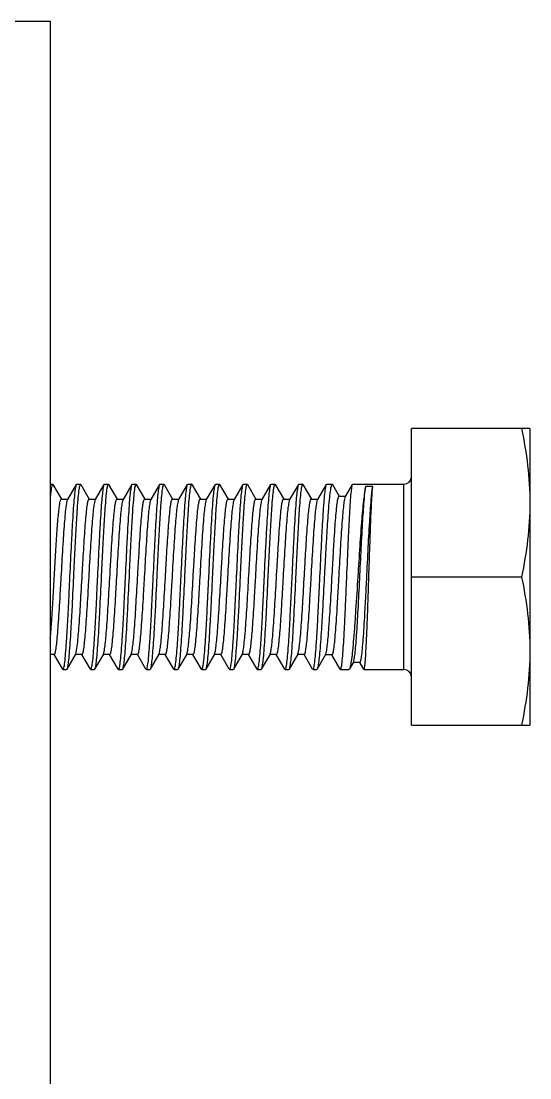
# Model space of a CAD drawing. Extents: x -427546 to -314919, y 698702 to 968782.
# Drawn here: x -417810.7 to -417670.3, y 895498.7 to 895790.3 of the extents above; entities that cross this region are included whole.
import ezdxf

# ---------------------------------------------------------------- set-up
doc = ezdxf.new("R2010")
doc.units = 0
doc.header["$LTSCALE"] = 1000
doc.header["$MEASUREMENT"] = 0
doc.layers.get('0').update_dxf_attribs({"linetype": 'CONTINUOUS'})

msp = doc.modelspace()

# ---------------------------------------------------------------- linework, layer by layer
for p, q in [((-418012.23, 895790.3), (-417802.68, 895790.3)), ((-417802.68, 895790.3), (-417802.68, 894093.48)), ((-417670.31, 895677.86), (-417703.02, 895677.86)), ((-417703.02, 895596.09), (-417703.02, 895677.86)), ((-417670.31, 895677.86), (-417670.31, 895596.09)), ((-417802.68, 895662.53), (-417802.04, 895662.53)), ((-417801.94, 895662.44), (-417802.04, 895662.53)), ((-417801.94, 895662.44), (-417799.59, 895658.39)), ((-417797.86, 895658.28), (-417795.44, 895662.44)), ((-417795.44, 895662.44), (-417795.34, 895662.53)), ((-417795.34, 895662.53), (-417794.38, 895662.53)), ((-417794.28, 895662.44), (-417794.38, 895662.53)), ((-417794.28, 895662.44), (-417791.93, 895658.39)), ((-417790.19, 895658.28), (-417787.77, 895662.44)), ((-417787.77, 895662.44), (-417787.67, 895662.53)), ((-417787.67, 895662.53), (-417786.71, 895662.53)), ((-417786.61, 895662.44), (-417786.71, 895662.53)), ((-417786.61, 895662.44), (-417784.26, 895658.39)), ((-417782.52, 895658.28), (-417780.11, 895662.44)), ((-417780.11, 895662.44), (-417780.01, 895662.53)), ((-417780.01, 895662.53), (-417779.05, 895662.53)), ((-417778.94, 895662.44), (-417779.05, 895662.53)), ((-417778.94, 895662.44), (-417776.6, 895658.39)), ((-417774.86, 895658.28), (-417772.44, 895662.44)), ((-417772.44, 895662.44), (-417772.34, 895662.53)), ((-417772.34, 895662.53), (-417771.38, 895662.53)), ((-417771.28, 895662.44), (-417771.38, 895662.53)), ((-417771.28, 895662.44), (-417768.93, 895658.39)), ((-417767.19, 895658.28), (-417764.77, 895662.44)), ((-417764.77, 895662.44), (-417764.67, 895662.53)), ((-417764.67, 895662.53), (-417763.71, 895662.53)), ((-417763.61, 895662.44), (-417761.26, 895658.39)), ((-417759.53, 895658.28), (-417757.11, 895662.44)), ((-417757.11, 895662.44), (-417757.01, 895662.53)), ((-417757.01, 895662.53), (-417756.05, 895662.53)), ((-417755.95, 895662.44), (-417756.05, 895662.53)), ((-417755.95, 895662.44), (-417753.6, 895658.39)), ((-417751.86, 895658.28), (-417749.44, 895662.44)), ((-417749.44, 895662.44), (-417749.34, 895662.53)), ((-417749.34, 895662.53), (-417748.38, 895662.53)), ((-417748.28, 895662.44), (-417748.38, 895662.53)), ((-417748.28, 895662.44), (-417745.93, 895658.39)), ((-417744.19, 895658.28), (-417741.77, 895662.44)), ((-417741.77, 895662.44), (-417741.67, 895662.53)), ((-417741.67, 895662.53), (-417740.71, 895662.53)), ((-417740.61, 895662.44), (-417740.71, 895662.53)), ((-417740.61, 895662.44), (-417738.26, 895658.39)), ((-417736.53, 895658.28), (-417734.11, 895662.44)), ((-417734.11, 895662.44), (-417734.01, 895662.53)), ((-417734.01, 895662.53), (-417733.05, 895662.53)), ((-417732.95, 895662.44), (-417730.6, 895658.39)), ((-417728.86, 895658.28), (-417726.44, 895662.44)), ((-417726.44, 895662.44), (-417726.34, 895662.53)), ((-417726.34, 895662.53), (-417724.89, 895662.53)), ((-417724.75, 895662.41), (-417724.89, 895662.53)), ((-417724.75, 895662.41), (-417722.91, 895659.24)), ((-417721.17, 895659.14), (-417719.24, 895662.47)), ((-417719.24, 895662.47), (-417719.17, 895662.53)), ((-417719.17, 895662.53), (-417705.06, 895662.53)), ((-417713.67, 895661.94), (-417715.59, 895661.94)), ((-417705.06, 895611.42), (-417705.06, 895662.53)), ((-417799.65, 895658.39), (-417797.8, 895658.39)), ((-417791.99, 895658.39), (-417790.13, 895658.39)), ((-417784.32, 895658.39), (-417782.46, 895658.39)), ((-417776.66, 895658.39), (-417774.8, 895658.39)), ((-417768.99, 895658.39), (-417767.13, 895658.39)), ((-417761.32, 895658.39), (-417759.47, 895658.39)), ((-417753.66, 895658.39), (-417751.8, 895658.39)), ((-417745.99, 895658.39), (-417744.13, 895658.39)), ((-417738.32, 895658.39), (-417736.47, 895658.39)), ((-417730.66, 895658.39), (-417728.8, 895658.39)), ((-417722.97, 895659.24), (-417721.11, 895659.24)), ((-417703.02, 895636.97), (-417672.61, 895636.97)), ((-417801.57, 895615.56), (-417802.68, 895615.56)), ((-417799.27, 895611.5), (-417801.63, 895615.56)), ((-417795.7, 895615.66), (-417798.11, 895611.5)), ((-417793.9, 895615.56), (-417795.76, 895615.56)), ((-417795.7, 895615.66), (-417795.64, 895615.8)), ((-417791.61, 895611.5), (-417793.96, 895615.56)), ((-417788.03, 895615.66), (-417790.44, 895611.5)), ((-417786.24, 895615.56), (-417788.09, 895615.56)), ((-417788.03, 895615.66), (-417787.97, 895615.79)), ((-417783.94, 895611.5), (-417786.3, 895615.56)), ((-417780.37, 895615.66), (-417782.78, 895611.5)), ((-417778.57, 895615.56), (-417780.43, 895615.56)), ((-417780.37, 895615.66), (-417780.31, 895615.79)), ((-417776.27, 895611.5), (-417778.63, 895615.56)), ((-417772.7, 895615.66), (-417775.11, 895611.5)), ((-417770.91, 895615.56), (-417772.76, 895615.56)), ((-417772.7, 895615.66), (-417772.65, 895615.78)), ((-417768.61, 895611.5), (-417770.97, 895615.56)), ((-417765.04, 895615.66), (-417767.45, 895611.5)), ((-417763.24, 895615.56), (-417765.1, 895615.56)), ((-417765.04, 895615.66), (-417764.98, 895615.78)), ((-417760.94, 895611.5), (-417763.3, 895615.56)), ((-417757.37, 895615.66), (-417759.78, 895611.5)), ((-417755.57, 895615.56), (-417757.43, 895615.56)), ((-417757.37, 895615.66), (-417757.32, 895615.77)), ((-417753.27, 895611.5), (-417755.63, 895615.56)), ((-417749.7, 895615.66), (-417752.11, 895611.5)), ((-417747.91, 895615.56), (-417749.76, 895615.56)), ((-417749.7, 895615.66), (-417749.65, 895615.77)), ((-417745.61, 895611.5), (-417747.97, 895615.56)), ((-417742.04, 895615.66), (-417744.45, 895611.5)), ((-417740.24, 895615.56), (-417742.1, 895615.56)), ((-417742.04, 895615.66), (-417741.99, 895615.76)), ((-417737.94, 895611.5), (-417740.3, 895615.56)), ((-417734.37, 895615.66), (-417736.78, 895611.5)), ((-417732.57, 895615.56), (-417734.43, 895615.56)), ((-417734.37, 895615.66), (-417734.32, 895615.76)), ((-417730.27, 895611.5), (-417732.63, 895615.56)), ((-417726.7, 895615.52), (-417729.02, 895611.52)), ((-417724.9, 895615.41), (-417726.76, 895615.41)), ((-417722.68, 895611.49), (-417724.96, 895615.41)), ((-417719.02, 895613.44), (-417720.12, 895611.56)), ((-417717.21, 895613.35), (-417719.07, 895613.35)), ((-417716.17, 895611.47), (-417717.25, 895613.33)), ((-417799.27, 895611.5), (-417799.17, 895611.42)), ((-417799.17, 895611.42), (-417798.21, 895611.42)), ((-417798.11, 895611.5), (-417798.21, 895611.42)), ((-417791.61, 895611.5), (-417791.51, 895611.42)), ((-417791.51, 895611.42), (-417790.55, 895611.42)), ((-417790.44, 895611.5), (-417790.55, 895611.42)), ((-417783.94, 895611.5), (-417783.84, 895611.42)), ((-417783.84, 895611.42), (-417782.88, 895611.42)), ((-417782.78, 895611.5), (-417782.88, 895611.42)), ((-417776.27, 895611.5), (-417776.17, 895611.42)), ((-417776.17, 895611.42), (-417775.21, 895611.42)), ((-417775.11, 895611.5), (-417775.21, 895611.42)), ((-417768.61, 895611.5), (-417768.51, 895611.42)), ((-417768.51, 895611.42), (-417767.55, 895611.42)), ((-417767.45, 895611.5), (-417767.55, 895611.42)), ((-417760.94, 895611.5), (-417760.84, 895611.42)), ((-417760.84, 895611.42), (-417759.88, 895611.42)), ((-417759.78, 895611.5), (-417759.88, 895611.42)), ((-417753.27, 895611.5), (-417753.17, 895611.42)), ((-417753.17, 895611.42), (-417752.21, 895611.42)), ((-417752.11, 895611.5), (-417752.21, 895611.42)), ((-417745.61, 895611.5), (-417745.51, 895611.42)), ((-417745.51, 895611.42), (-417744.55, 895611.42)), ((-417744.45, 895611.5), (-417744.55, 895611.42)), ((-417737.94, 895611.5), (-417737.84, 895611.42)), ((-417737.84, 895611.42), (-417736.88, 895611.42)), ((-417736.78, 895611.5), (-417736.88, 895611.42)), ((-417730.27, 895611.5), (-417730.17, 895611.42)), ((-417730.17, 895611.42), (-417729.13, 895611.42)), ((-417729.02, 895611.52), (-417729.13, 895611.42)), ((-417722.68, 895611.49), (-417722.59, 895611.42)), ((-417722.59, 895611.42), (-417720.28, 895611.42)), ((-417720.12, 895611.56), (-417720.28, 895611.42)), ((-417716.17, 895611.47), (-417716.12, 895611.42)), ((-417716.12, 895611.42), (-417705.06, 895611.42)), ((-417703.02, 895596.09), (-417670.31, 895596.09))]:
    msp.add_line(p, q)
for centre, start, end in [((-417705.06, 895664.57), 270, 0), ((-417705.06, 895609.37), 0, 90)]:
    msp.add_arc(centre, 2.04, start, end)
for points in [[(-417672.61, 895677.86), (-417671.2, 895671.15), (-417670.31, 895664.27), (-417670.31, 895657.42)], [(-417670.31, 895657.42), (-417670.31, 895650.56), (-417671.2, 895643.68), (-417672.61, 895636.97)], [(-417672.61, 895636.97), (-417671.2, 895630.26), (-417670.31, 895623.39), (-417670.31, 895616.53)], [(-417670.31, 895616.53), (-417670.31, 895609.67), (-417671.2, 895602.8), (-417672.61, 895596.09)]]:
    msp.add_open_spline(points, degree=3)
for points, knots in [([(-417802.04, 895662.53), (-417802.14, 895662.53), (-417802.27, 895662.13), (-417802.39, 895661.56), (-417802.55, 895660.43), (-417802.64, 895659.59), (-417802.68, 895659.1)], [0, 0, 0, 0, 0.077049, 0.268055, 0.577055, 1, 1, 1, 1]), ([(-417797.26, 895636.97), (-417797.11, 895640.07), (-417796.89, 895644.58), (-417796.59, 895650.35), (-417796.37, 895654.09), (-417796.14, 895657.23), (-417795.94, 895659.68), (-417795.71, 895661.32), (-417795.58, 895662.19), (-417795.44, 895662.44)], [0, 0, 0, 0, 0.364023, 0.530311, 0.678342, 0.803036, 0.90014, 0.966414, 1, 1, 1, 1]), ([(-417794.38, 895662.53), (-417794.44, 895662.53), (-417794.55, 895662.32), (-417794.64, 895661.97), (-417794.76, 895661.35), (-417794.93, 895660.09), (-417795.13, 895657.95), (-417795.36, 895654.81), (-417795.59, 895650.99), (-417795.83, 895646.63), (-417796.06, 895641.89), (-417796.22, 895638.63), (-417796.29, 895636.97)], [0, 0, 0, 0, 0.006679, 0.021742, 0.04591, 0.079126, 0.171519, 0.295578, 0.446611, 0.618856, 0.8057, 1, 1, 1, 1]), ([(-417789.59, 895636.97), (-417789.44, 895640.07), (-417789.23, 895644.58), (-417788.92, 895650.35), (-417788.7, 895654.09), (-417788.48, 895657.23), (-417788.28, 895659.68), (-417788.04, 895661.32), (-417787.92, 895662.19), (-417787.77, 895662.44)], [0, 0, 0, 0, 0.364021, 0.530313, 0.678345, 0.803036, 0.900138, 0.966413, 1, 1, 1, 1]), ([(-417786.71, 895662.53), (-417786.77, 895662.53), (-417786.88, 895662.32), (-417786.97, 895661.98), (-417787.09, 895661.35), (-417787.26, 895660.09), (-417787.46, 895657.95), (-417787.69, 895654.82), (-417787.93, 895650.99), (-417788.16, 895646.63), (-417788.39, 895641.9), (-417788.55, 895638.63), (-417788.63, 895636.97)], [0, 0, 0, 0, 0.006669, 0.021718, 0.045876, 0.079084, 0.171468, 0.295521, 0.446556, 0.618814, 0.805682, 1, 1, 1, 1]), ([(-417781.92, 895636.97), (-417781.77, 895640.07), (-417781.56, 895644.58), (-417781.25, 895650.35), (-417781.03, 895654.09), (-417780.81, 895657.23), (-417780.61, 895659.68), (-417780.37, 895661.32), (-417780.25, 895662.19), (-417780.11, 895662.44)], [0, 0, 0, 0, 0.364026, 0.530319, 0.678348, 0.803035, 0.900137, 0.966414, 1, 1, 1, 1]), ([(-417779.05, 895662.53), (-417779.1, 895662.53), (-417779.22, 895662.32), (-417779.3, 895661.97), (-417779.43, 895661.35), (-417779.59, 895660.08), (-417779.8, 895657.95), (-417780.03, 895654.81), (-417780.26, 895650.99), (-417780.49, 895646.63), (-417780.73, 895641.89), (-417780.88, 895638.63), (-417780.96, 895636.97)], [0, 0, 0, 0, 0.00669, 0.021765, 0.045943, 0.079167, 0.171572, 0.295635, 0.446661, 0.618889, 0.805716, 1, 1, 1, 1]), ([(-417774.26, 895636.97), (-417774.11, 895640.07), (-417773.89, 895644.58), (-417773.59, 895650.35), (-417773.37, 895654.09), (-417773.14, 895657.23), (-417772.94, 895659.68), (-417772.71, 895661.32), (-417772.58, 895662.19), (-417772.44, 895662.44)], [0, 0, 0, 0, 0.364024, 0.530311, 0.678342, 0.803035, 0.900139, 0.966414, 1, 1, 1, 1]), ([(-417771.38, 895662.53), (-417771.44, 895662.53), (-417771.55, 895662.32), (-417771.64, 895661.97), (-417771.76, 895661.35), (-417771.93, 895660.09), (-417772.13, 895657.95), (-417772.36, 895654.81), (-417772.59, 895650.99), (-417772.83, 895646.63), (-417773.06, 895641.89), (-417773.22, 895638.63), (-417773.3, 895636.97)], [0, 0, 0, 0, 0.006677, 0.021735, 0.045901, 0.079116, 0.171512, 0.295573, 0.4466, 0.618843, 0.805694, 1, 1, 1, 1]), ([(-417766.59, 895636.97), (-417766.44, 895640.07), (-417766.23, 895644.58), (-417765.92, 895650.35), (-417765.7, 895654.09), (-417765.48, 895657.23), (-417765.28, 895659.68), (-417765.04, 895661.32), (-417764.92, 895662.19), (-417764.77, 895662.44)], [0, 0, 0, 0, 0.364026, 0.530313, 0.678337, 0.803029, 0.900137, 0.966414, 1, 1, 1, 1]), ([(-417763.71, 895662.53), (-417763.77, 895662.53), (-417763.88, 895662.32), (-417763.97, 895661.97), (-417764.09, 895661.35), (-417764.26, 895660.08), (-417764.47, 895657.95), (-417764.69, 895654.81), (-417764.93, 895650.99), (-417765.16, 895646.63), (-417765.39, 895641.89), (-417765.55, 895638.63), (-417765.63, 895636.97)], [0, 0, 0, 0, 0.006697, 0.021777, 0.045962, 0.079191, 0.171605, 0.29567, 0.44669, 0.618909, 0.805726, 1, 1, 1, 1]), ([(-417763.61, 895662.44), (-417763.63, 895662.46), (-417763.65, 895662.5), (-417763.69, 895662.53), (-417763.71, 895662.53)], [0, 0, 0, 0, 0.600612, 1, 1, 1, 1]), ([(-417758.92, 895636.97), (-417758.78, 895640.07), (-417758.56, 895644.58), (-417758.25, 895650.35), (-417758.04, 895654.09), (-417757.81, 895657.23), (-417757.61, 895659.68), (-417757.37, 895661.32), (-417757.25, 895662.19), (-417757.11, 895662.44)], [0, 0, 0, 0, 0.364026, 0.530312, 0.67834, 0.803034, 0.90014, 0.966415, 1, 1, 1, 1]), ([(-417756.05, 895662.53), (-417756.1, 895662.53), (-417756.22, 895662.32), (-417756.3, 895661.97), (-417756.43, 895661.35), (-417756.59, 895660.09), (-417756.8, 895657.95), (-417757.03, 895654.81), (-417757.26, 895650.99), (-417757.49, 895646.63), (-417757.73, 895641.89), (-417757.88, 895638.63), (-417757.96, 895636.97)], [0, 0, 0, 0, 0.006686, 0.021757, 0.045931, 0.079152, 0.171553, 0.295615, 0.446644, 0.618879, 0.805711, 1, 1, 1, 1]), ([(-417751.26, 895636.97), (-417751.11, 895640.07), (-417750.89, 895644.58), (-417750.59, 895650.35), (-417750.37, 895654.09), (-417750.14, 895657.23), (-417749.95, 895659.68), (-417749.71, 895661.32), (-417749.58, 895662.19), (-417749.44, 895662.44)], [0, 0, 0, 0, 0.364021, 0.530311, 0.678343, 0.803036, 0.90014, 0.966414, 1, 1, 1, 1]), ([(-417748.38, 895662.53), (-417748.44, 895662.53), (-417748.55, 895662.32), (-417748.64, 895661.97), (-417748.76, 895661.35), (-417748.93, 895660.09), (-417749.13, 895657.95), (-417749.36, 895654.81), (-417749.59, 895650.99), (-417749.83, 895646.63), (-417750.06, 895641.89), (-417750.22, 895638.63), (-417750.3, 895636.97)], [0, 0, 0, 0, 0.006676, 0.021736, 0.045901, 0.079115, 0.171505, 0.295563, 0.446596, 0.618846, 0.805696, 1, 1, 1, 1]), ([(-417743.59, 895636.97), (-417743.44, 895640.07), (-417743.23, 895644.58), (-417742.92, 895650.35), (-417742.7, 895654.09), (-417742.48, 895657.23), (-417742.28, 895659.68), (-417742.04, 895661.32), (-417741.92, 895662.19), (-417741.77, 895662.44)], [0, 0, 0, 0, 0.364021, 0.530314, 0.678346, 0.803036, 0.900137, 0.966413, 1, 1, 1, 1]), ([(-417740.71, 895662.53), (-417740.77, 895662.53), (-417740.88, 895662.32), (-417740.97, 895661.98), (-417741.09, 895661.35), (-417741.26, 895660.09), (-417741.47, 895657.95), (-417741.69, 895654.82), (-417741.93, 895650.99), (-417742.16, 895646.63), (-417742.39, 895641.9), (-417742.55, 895638.63), (-417742.63, 895636.97)], [0, 0, 0, 0, 0.006669, 0.021718, 0.045876, 0.079084, 0.171468, 0.295522, 0.446557, 0.618815, 0.805682, 1, 1, 1, 1]), ([(-417735.92, 895636.97), (-417735.78, 895640.07), (-417735.56, 895644.58), (-417735.25, 895650.35), (-417735.04, 895654.09), (-417734.81, 895657.23), (-417734.61, 895659.68), (-417734.38, 895661.32), (-417734.25, 895662.19), (-417734.11, 895662.44)], [0, 0, 0, 0, 0.364026, 0.530319, 0.678348, 0.803035, 0.900137, 0.966414, 1, 1, 1, 1]), ([(-417733.05, 895662.53), (-417733.1, 895662.53), (-417733.22, 895662.32), (-417733.31, 895661.97), (-417733.43, 895661.35), (-417733.6, 895660.09), (-417733.8, 895657.95), (-417734.03, 895654.81), (-417734.26, 895650.99), (-417734.49, 895646.63), (-417734.73, 895641.89), (-417734.88, 895638.63), (-417734.96, 895636.97)], [0, 0, 0, 0, 0.006688, 0.021753, 0.045929, 0.079148, 0.171548, 0.29561, 0.446639, 0.618873, 0.805706, 1, 1, 1, 1]), ([(-417732.95, 895662.44), (-417732.96, 895662.46), (-417732.98, 895662.5), (-417733.03, 895662.53), (-417733.05, 895662.53)], [0, 0, 0, 0, 0.600476, 1, 1, 1, 1]), ([(-417728.26, 895636.97), (-417728.11, 895640.07), (-417727.89, 895644.58), (-417727.59, 895650.35), (-417727.37, 895654.09), (-417727.14, 895657.23), (-417726.95, 895659.68), (-417726.71, 895661.32), (-417726.58, 895662.19), (-417726.44, 895662.44)], [0, 0, 0, 0, 0.364024, 0.530312, 0.678343, 0.803036, 0.90014, 0.966414, 1, 1, 1, 1]), ([(-417724.89, 895662.53), (-417724.95, 895662.53), (-417725.08, 895662.33), (-417725.19, 895661.97), (-417725.33, 895661.35), (-417725.52, 895660.08), (-417725.75, 895657.95), (-417726.01, 895654.81), (-417726.27, 895650.99), (-417726.53, 895646.63), (-417726.79, 895641.89), (-417726.97, 895638.63), (-417727.05, 895636.97)], [0, 0, 0, 0, 0.007187, 0.022465, 0.046744, 0.080015, 0.172417, 0.296393, 0.447275, 0.619318, 0.805937, 1, 1, 1, 1]), ([(-417720.84, 895636.97), (-417720.7, 895640.09), (-417720.51, 895644.64), (-417720.24, 895650.45), (-417720.05, 895654.2), (-417719.85, 895657.34), (-417719.68, 895659.78), (-417719.46, 895661.39), (-417719.37, 895662.23), (-417719.24, 895662.47)], [0, 0, 0, 0, 0.366748, 0.534004, 0.682559, 0.80722, 0.903651, 0.968552, 1, 1, 1, 1]), ([(-417719.02, 895613.44), (-417718.89, 895613.68), (-417718.76, 895614.47), (-417718.53, 895615.96), (-417718.33, 895618.17), (-417718.12, 895620.99), (-417717.91, 895624.33), (-417717.61, 895629.52), (-417717.27, 895636.43), (-417716.86, 895644.62), (-417716.48, 895651.99), (-417716.07, 895657.67), (-417715.81, 895660.8), (-417715.59, 895661.94)], [0, 0, 0, 0, 0.016498, 0.048153, 0.094091, 0.152829, 0.222461, 0.300749, 0.473185, 0.64885, 0.806645, 0.928205, 1, 1, 1, 1]), ([(-417715.59, 895661.94), (-417715.71, 895661.53), (-417715.92, 895660.45), (-417716.33, 895657.47), (-417716.78, 895652.4), (-417717.3, 895645.15), (-417717.63, 895639.81), (-417717.81, 895636.97)], [0, 0, 0, 0, 0.052104, 0.130854, 0.359409, 0.660459, 1, 1, 1, 1]), ([(-417717.21, 895613.35), (-417717.16, 895613.35), (-417717.05, 895613.52), (-417716.97, 895613.82), (-417716.85, 895614.35), (-417716.69, 895615.42), (-417716.5, 895617.23), (-417716.28, 895619.9), (-417716.06, 895623.17), (-417715.84, 895626.92), (-417715.62, 895631.02), (-417715.33, 895636.81), (-417714.98, 895643.87), (-417714.59, 895651.55), (-417714.17, 895657.48), (-417713.9, 895660.75), (-417713.67, 895661.94)], [0, 0, 0, 0, 0.003181, 0.009997, 0.020842, 0.035708, 0.077022, 0.132568, 0.200428, 0.278278, 0.363482, 0.453195, 0.634322, 0.798504, 0.925407, 1, 1, 1, 1]), ([(-417714.75, 895636.97), (-417714.66, 895639.81), (-417714.48, 895645.15), (-417714.24, 895652.4), (-417713.97, 895657.89), (-417713.82, 895660.87), (-417713.67, 895661.94)], [0, 0, 0, 0, 0.340216, 0.641739, 0.870295, 1, 1, 1, 1]), ([(-417802.68, 895620.04), (-417802.53, 895621.64), (-417802.27, 895625.24), (-417801.91, 895631.02), (-417801.55, 895637.37), (-417801.19, 895643.68), (-417800.88, 895648.64), (-417800.62, 895652.14), (-417800.43, 895654.26), (-417800.25, 895655.94), (-417800.07, 895657.25), (-417799.92, 895657.92), (-417799.76, 895658.39), (-417799.65, 895658.39)], [0, 0, 0, 0, 0.125273, 0.280526, 0.451, 0.620464, 0.772784, 0.837888, 0.893492, 0.938284, 0.971239, 0.991709, 1, 1, 1, 1]), ([(-417795.64, 895615.8), (-417795.52, 895616.11), (-417795.36, 895616.99), (-417795.14, 895618.64), (-417794.93, 895620.93), (-417794.61, 895625.01), (-417794.25, 895630.96), (-417793.89, 895637.26), (-417793.59, 895642.46), (-417793.37, 895646.16), (-417793.14, 895649.55), (-417792.92, 895652.49), (-417792.7, 895654.9), (-417792.5, 895656.67), (-417792.3, 895657.77), (-417792.15, 895658.24), (-417792.04, 895658.39), (-417791.99, 895658.39)], [0, 0, 0, 0, 0.023139, 0.062463, 0.116774, 0.184236, 0.348936, 0.533941, 0.62611, 0.713772, 0.793885, 0.863675, 0.920735, 0.963127, 0.989505, 0.996557, 1, 1, 1, 1]), ([(-417787.97, 895615.79), (-417787.86, 895616.1), (-417787.7, 895616.98), (-417787.48, 895618.63), (-417787.27, 895620.92), (-417786.95, 895624.99), (-417786.58, 895630.94), (-417786.22, 895637.24), (-417785.93, 895642.44), (-417785.7, 895646.15), (-417785.48, 895649.54), (-417785.26, 895652.48), (-417785.04, 895654.9), (-417784.83, 895656.67), (-417784.63, 895657.77), (-417784.48, 895658.24), (-417784.37, 895658.39), (-417784.32, 895658.39)], [0, 0, 0, 0, 0.023, 0.06221, 0.116433, 0.183837, 0.348506, 0.533571, 0.625793, 0.713517, 0.793694, 0.863545, 0.920659, 0.963092, 0.989496, 0.996554, 1, 1, 1, 1]), ([(-417780.31, 895615.79), (-417780.19, 895616.09), (-417780.04, 895616.97), (-417779.81, 895618.61), (-417779.6, 895620.9), (-417779.28, 895624.97), (-417778.92, 895630.92), (-417778.56, 895637.22), (-417778.26, 895642.43), (-417778.04, 895646.14), (-417777.81, 895649.53), (-417777.59, 895652.48), (-417777.37, 895654.9), (-417777.16, 895656.67), (-417776.96, 895657.77), (-417776.81, 895658.24), (-417776.7, 895658.39), (-417776.66, 895658.39)], [0, 0, 0, 0, 0.022862, 0.061956, 0.116091, 0.183437, 0.348074, 0.5332, 0.625476, 0.713261, 0.793503, 0.863416, 0.920583, 0.963057, 0.989487, 0.996552, 1, 1, 1, 1]), ([(-417772.65, 895615.78), (-417772.53, 895616.08), (-417772.37, 895616.96), (-417772.15, 895618.59), (-417771.94, 895620.88), (-417771.62, 895624.95), (-417771.25, 895630.89), (-417770.89, 895637.2), (-417770.59, 895642.41), (-417770.37, 895646.12), (-417770.15, 895649.52), (-417769.93, 895652.47), (-417769.7, 895654.89), (-417769.5, 895656.67), (-417769.3, 895657.76), (-417769.15, 895658.24), (-417769.04, 895658.39), (-417768.99, 895658.39)], [0, 0, 0, 0, 0.022723, 0.061701, 0.115749, 0.183037, 0.347642, 0.532829, 0.625158, 0.713005, 0.793312, 0.863286, 0.920506, 0.963022, 0.989478, 0.99655, 1, 1, 1, 1]), ([(-417764.98, 895615.78), (-417764.86, 895616.08), (-417764.71, 895616.95), (-417764.49, 895618.58), (-417764.27, 895620.86), (-417763.95, 895624.93), (-417763.58, 895630.87), (-417763.23, 895637.18), (-417762.93, 895642.39), (-417762.7, 895646.11), (-417762.48, 895649.51), (-417762.26, 895652.46), (-417762.04, 895654.89), (-417761.83, 895656.67), (-417761.63, 895657.76), (-417761.48, 895658.24), (-417761.37, 895658.39), (-417761.32, 895658.39)], [0, 0, 0, 0, 0.022584, 0.061447, 0.115407, 0.182636, 0.34721, 0.532457, 0.62484, 0.712749, 0.79312, 0.863155, 0.920429, 0.962986, 0.989469, 0.996548, 1, 1, 1, 1]), ([(-417757.32, 895615.77), (-417757.2, 895616.07), (-417757.04, 895616.94), (-417756.82, 895618.56), (-417756.61, 895620.84), (-417756.29, 895624.91), (-417755.92, 895630.85), (-417755.56, 895637.16), (-417755.26, 895642.38), (-417755.04, 895646.1), (-417754.82, 895649.5), (-417754.59, 895652.46), (-417754.37, 895654.88), (-417754.17, 895656.66), (-417753.97, 895657.76), (-417753.82, 895658.24), (-417753.71, 895658.39), (-417753.66, 895658.39)], [0, 0, 0, 0, 0.022445, 0.061192, 0.115065, 0.182235, 0.346776, 0.532084, 0.624521, 0.712492, 0.792928, 0.863025, 0.920353, 0.962951, 0.98946, 0.996545, 1, 1, 1, 1]), ([(-417749.65, 895615.77), (-417749.53, 895616.06), (-417749.38, 895616.93), (-417749.16, 895618.55), (-417748.94, 895620.82), (-417748.62, 895624.88), (-417748.25, 895630.83), (-417747.9, 895637.14), (-417747.6, 895642.36), (-417747.37, 895646.09), (-417747.15, 895649.49), (-417746.93, 895652.45), (-417746.71, 895654.88), (-417746.5, 895656.66), (-417746.3, 895657.76), (-417746.15, 895658.24), (-417746.04, 895658.39), (-417745.99, 895658.39)], [0, 0, 0, 0, 0.022306, 0.060937, 0.114721, 0.181834, 0.346342, 0.531711, 0.624202, 0.712235, 0.792736, 0.862894, 0.920276, 0.962916, 0.98945, 0.996543, 1, 1, 1, 1]), ([(-417741.99, 895615.76), (-417741.87, 895616.05), (-417741.71, 895616.92), (-417741.49, 895618.53), (-417741.28, 895620.8), (-417740.96, 895624.86), (-417740.59, 895630.81), (-417740.23, 895637.12), (-417739.93, 895642.35), (-417739.71, 895646.07), (-417739.48, 895649.48), (-417739.26, 895652.45), (-417739.04, 895654.88), (-417738.83, 895656.66), (-417738.63, 895657.76), (-417738.48, 895658.24), (-417738.37, 895658.39), (-417738.32, 895658.39)], [0, 0, 0, 0, 0.022167, 0.060682, 0.114378, 0.181432, 0.345908, 0.531337, 0.623882, 0.711978, 0.792543, 0.862763, 0.920199, 0.962881, 0.989441, 0.996541, 1, 1, 1, 1]), ([(-417734.32, 895615.76), (-417734.2, 895616.05), (-417734.05, 895616.91), (-417733.83, 895618.52), (-417733.61, 895620.78), (-417733.29, 895624.84), (-417732.92, 895630.79), (-417732.57, 895637.1), (-417732.27, 895642.33), (-417732.04, 895646.06), (-417731.82, 895649.47), (-417731.6, 895652.44), (-417731.37, 895654.87), (-417731.17, 895656.66), (-417730.97, 895657.76), (-417730.82, 895658.24), (-417730.71, 895658.39), (-417730.66, 895658.39)], [0, 0, 0, 0, 0.022028, 0.060426, 0.114034, 0.181029, 0.345472, 0.530963, 0.623561, 0.71172, 0.79235, 0.862632, 0.920122, 0.962845, 0.989432, 0.996538, 1, 1, 1, 1]), ([(-417726.7, 895615.52), (-417726.56, 895615.76), (-417726.41, 895616.58), (-417726.18, 895618.12), (-417725.97, 895620.38), (-417725.74, 895623.25), (-417725.51, 895626.63), (-417725.19, 895631.78), (-417724.9, 895637.16), (-417724.59, 895642.58), (-417724.36, 895646.46), (-417724.14, 895650), (-417723.91, 895653.08), (-417723.69, 895655.6), (-417723.48, 895657.45), (-417723.28, 895658.59), (-417723.13, 895659.09), (-417723.02, 895659.24), (-417722.97, 895659.24)], [0, 0, 0, 0, 0.019036, 0.055162, 0.107284, 0.173532, 0.25149, 0.338305, 0.525651, 0.619397, 0.708683, 0.790327, 0.861445, 0.919555, 0.962678, 0.989457, 0.996584, 1, 1, 1, 1]), ([(-417724.9, 895615.41), (-417724.85, 895615.41), (-417724.73, 895615.57), (-417724.58, 895616.08), (-417724.37, 895617.26), (-417724.16, 895619.15), (-417723.93, 895621.73), (-417723.71, 895624.86), (-417723.48, 895628.45), (-417723.25, 895632.35), (-417722.94, 895637.78), (-417722.65, 895643.15), (-417722.34, 895648.26), (-417722.11, 895651.59), (-417721.88, 895654.4), (-417721.68, 895656.61), (-417721.45, 895658.11), (-417721.31, 895658.91), (-417721.17, 895659.14)], [0, 0, 0, 0, 0.003526, 0.010871, 0.03842, 0.082642, 0.142013, 0.214376, 0.297085, 0.387117, 0.481196, 0.667858, 0.753739, 0.830507, 0.895467, 0.946372, 0.98153, 1, 1, 1, 1]), ([(-417801.57, 895615.56), (-417801.52, 895615.56), (-417801.41, 895615.71), (-417801.26, 895616.2), (-417801.05, 895617.33), (-417800.84, 895619.16), (-417800.62, 895621.65), (-417800.4, 895624.68), (-417800.17, 895628.16), (-417799.94, 895631.96), (-417799.64, 895637.25), (-417799.34, 895642.5), (-417799.03, 895647.52), (-417798.81, 895650.8), (-417798.58, 895653.57), (-417798.37, 895655.77), (-417798.14, 895657.26), (-417797.99, 895658.05), (-417797.86, 895658.28)], [0, 0, 0, 0, 0.003516, 0.010771, 0.037949, 0.081609, 0.140308, 0.211978, 0.294061, 0.383613, 0.477416, 0.664254, 0.750571, 0.827952, 0.893624, 0.945254, 0.981055, 1, 1, 1, 1]), ([(-417793.9, 895615.56), (-417793.85, 895615.56), (-417793.74, 895615.71), (-417793.59, 895616.2), (-417793.39, 895617.33), (-417793.18, 895619.16), (-417792.95, 895621.65), (-417792.73, 895624.68), (-417792.5, 895628.16), (-417792.27, 895631.96), (-417791.97, 895637.25), (-417791.68, 895642.5), (-417791.36, 895647.52), (-417791.14, 895650.8), (-417790.91, 895653.57), (-417790.7, 895655.77), (-417790.47, 895657.26), (-417790.33, 895658.05), (-417790.19, 895658.28)], [0, 0, 0, 0, 0.003516, 0.010771, 0.037949, 0.081609, 0.140308, 0.211978, 0.294061, 0.383613, 0.477416, 0.664254, 0.750571, 0.827952, 0.893624, 0.945254, 0.981055, 1, 1, 1, 1]), ([(-417786.24, 895615.56), (-417786.19, 895615.56), (-417786.08, 895615.71), (-417785.92, 895616.2), (-417785.72, 895617.33), (-417785.51, 895619.16), (-417785.29, 895621.65), (-417785.06, 895624.68), (-417784.84, 895628.16), (-417784.61, 895631.96), (-417784.3, 895637.25), (-417784.01, 895642.5), (-417783.7, 895647.52), (-417783.47, 895650.8), (-417783.24, 895653.57), (-417783.04, 895655.77), (-417782.8, 895657.26), (-417782.66, 895658.05), (-417782.52, 895658.28)], [0, 0, 0, 0, 0.003516, 0.010771, 0.037949, 0.081609, 0.140308, 0.211978, 0.294061, 0.383613, 0.477416, 0.664254, 0.750571, 0.827952, 0.893624, 0.945254, 0.981055, 1, 1, 1, 1]), ([(-417778.57, 895615.56), (-417778.52, 895615.56), (-417778.41, 895615.71), (-417778.26, 895616.2), (-417778.05, 895617.33), (-417777.85, 895619.16), (-417777.62, 895621.65), (-417777.4, 895624.68), (-417777.17, 895628.16), (-417776.94, 895631.96), (-417776.64, 895637.25), (-417776.34, 895642.5), (-417776.03, 895647.52), (-417775.81, 895650.8), (-417775.58, 895653.57), (-417775.37, 895655.77), (-417775.14, 895657.26), (-417774.99, 895658.05), (-417774.86, 895658.28)], [0, 0, 0, 0, 0.003516, 0.010771, 0.037949, 0.081609, 0.140308, 0.211978, 0.294061, 0.383613, 0.477416, 0.664254, 0.750571, 0.827952, 0.893624, 0.945254, 0.981055, 1, 1, 1, 1]), ([(-417770.91, 895615.56), (-417770.86, 895615.56), (-417770.74, 895615.71), (-417770.59, 895616.2), (-417770.39, 895617.33), (-417770.18, 895619.16), (-417769.95, 895621.65), (-417769.73, 895624.68), (-417769.5, 895628.16), (-417769.28, 895631.96), (-417768.97, 895637.25), (-417768.68, 895642.5), (-417768.36, 895647.52), (-417768.14, 895650.8), (-417767.91, 895653.57), (-417767.7, 895655.77), (-417767.47, 895657.26), (-417767.33, 895658.05), (-417767.19, 895658.28)], [0, 0, 0, 0, 0.003516, 0.010771, 0.037949, 0.081609, 0.140308, 0.211978, 0.294061, 0.383613, 0.477416, 0.664254, 0.750571, 0.827952, 0.893624, 0.945254, 0.981055, 1, 1, 1, 1]), ([(-417763.24, 895615.56), (-417763.19, 895615.56), (-417763.08, 895615.71), (-417762.93, 895616.2), (-417762.72, 895617.33), (-417762.51, 895619.16), (-417762.29, 895621.65), (-417762.06, 895624.68), (-417761.84, 895628.16), (-417761.61, 895631.96), (-417761.31, 895637.25), (-417761.01, 895642.5), (-417760.7, 895647.52), (-417760.47, 895650.8), (-417760.25, 895653.57), (-417760.04, 895655.77), (-417759.8, 895657.26), (-417759.66, 895658.05), (-417759.53, 895658.28)], [0, 0, 0, 0, 0.003516, 0.010772, 0.037949, 0.081609, 0.140308, 0.211978, 0.294061, 0.383612, 0.477416, 0.664254, 0.750571, 0.827952, 0.893624, 0.945254, 0.981055, 1, 1, 1, 1]), ([(-417755.57, 895615.56), (-417755.52, 895615.56), (-417755.41, 895615.71), (-417755.26, 895616.2), (-417755.05, 895617.33), (-417754.85, 895619.16), (-417754.62, 895621.65), (-417754.4, 895624.68), (-417754.17, 895628.16), (-417753.94, 895631.96), (-417753.64, 895637.25), (-417753.34, 895642.5), (-417753.03, 895647.52), (-417752.81, 895650.8), (-417752.58, 895653.57), (-417752.37, 895655.77), (-417752.14, 895657.26), (-417752, 895658.05), (-417751.86, 895658.28)], [0, 0, 0, 0, 0.003516, 0.010772, 0.037949, 0.081609, 0.140308, 0.211978, 0.294061, 0.383612, 0.477416, 0.664253, 0.750571, 0.827952, 0.893624, 0.945254, 0.981055, 1, 1, 1, 1]), ([(-417747.91, 895615.56), (-417747.86, 895615.56), (-417747.74, 895615.71), (-417747.59, 895616.2), (-417747.39, 895617.33), (-417747.18, 895619.16), (-417746.95, 895621.65), (-417746.73, 895624.68), (-417746.5, 895628.16), (-417746.28, 895631.96), (-417745.97, 895637.25), (-417745.68, 895642.5), (-417745.37, 895647.52), (-417745.14, 895650.8), (-417744.91, 895653.57), (-417744.7, 895655.77), (-417744.47, 895657.26), (-417744.33, 895658.05), (-417744.19, 895658.28)], [0, 0, 0, 0, 0.003515, 0.010772, 0.037949, 0.081609, 0.140308, 0.211978, 0.294061, 0.383612, 0.477415, 0.664253, 0.750571, 0.827952, 0.893624, 0.945254, 0.981055, 1, 1, 1, 1]), ([(-417740.24, 895615.56), (-417740.19, 895615.56), (-417740.08, 895615.71), (-417739.93, 895616.2), (-417739.72, 895617.33), (-417739.51, 895619.16), (-417739.29, 895621.65), (-417739.06, 895624.68), (-417738.84, 895628.16), (-417738.61, 895631.96), (-417738.31, 895637.25), (-417738.01, 895642.5), (-417737.7, 895647.52), (-417737.47, 895650.8), (-417737.25, 895653.57), (-417737.04, 895655.77), (-417736.8, 895657.26), (-417736.66, 895658.05), (-417736.53, 895658.28)], [0, 0, 0, 0, 0.003515, 0.010772, 0.037949, 0.081609, 0.140308, 0.211978, 0.294061, 0.383612, 0.477415, 0.664253, 0.750571, 0.827952, 0.893624, 0.945254, 0.981055, 1, 1, 1, 1]), ([(-417732.57, 895615.56), (-417732.52, 895615.56), (-417732.41, 895615.71), (-417732.26, 895616.2), (-417732.06, 895617.33), (-417731.85, 895619.16), (-417731.62, 895621.65), (-417731.4, 895624.68), (-417731.17, 895628.16), (-417730.94, 895631.96), (-417730.64, 895637.25), (-417730.34, 895642.5), (-417730.03, 895647.52), (-417729.81, 895650.8), (-417729.58, 895653.57), (-417729.37, 895655.77), (-417729.14, 895657.26), (-417729, 895658.05), (-417728.86, 895658.28)], [0, 0, 0, 0, 0.003515, 0.010772, 0.037949, 0.081609, 0.140308, 0.211978, 0.294061, 0.383612, 0.477415, 0.664253, 0.750571, 0.827952, 0.893624, 0.945254, 0.981055, 1, 1, 1, 1]), ([(-417799.17, 895611.42), (-417799.11, 895611.42), (-417799, 895611.63), (-417798.91, 895611.97), (-417798.79, 895612.6), (-417798.62, 895613.86), (-417798.42, 895616), (-417798.19, 895619.13), (-417797.96, 895622.96), (-417797.72, 895627.32), (-417797.49, 895632.05), (-417797.33, 895635.31), (-417797.26, 895636.97)], [0, 0, 0, 0, 0.006696, 0.021778, 0.045962, 0.079192, 0.171607, 0.295672, 0.44669, 0.618908, 0.805728, 1, 1, 1, 1]), ([(-417796.29, 895636.97), (-417796.44, 895633.88), (-417796.66, 895629.36), (-417796.96, 895623.59), (-417797.18, 895619.86), (-417797.41, 895616.72), (-417797.61, 895614.26), (-417797.84, 895612.62), (-417797.97, 895611.75), (-417798.11, 895611.5)], [0, 0, 0, 0, 0.36397, 0.530239, 0.678254, 0.802945, 0.900063, 0.966368, 1, 1, 1, 1]), ([(-417791.51, 895611.42), (-417791.45, 895611.42), (-417791.34, 895611.62), (-417791.25, 895611.97), (-417791.13, 895612.6), (-417790.96, 895613.86), (-417790.75, 895616), (-417790.52, 895619.13), (-417790.29, 895622.96), (-417790.06, 895627.32), (-417789.82, 895632.05), (-417789.67, 895635.31), (-417789.59, 895636.97)], [0, 0, 0, 0, 0.006683, 0.02175, 0.045921, 0.079139, 0.171534, 0.295592, 0.446617, 0.618856, 0.805703, 1, 1, 1, 1]), ([(-417788.63, 895636.97), (-417788.78, 895633.88), (-417788.99, 895629.36), (-417789.3, 895623.6), (-417789.52, 895619.86), (-417789.74, 895616.72), (-417789.94, 895614.27), (-417790.18, 895612.62), (-417790.3, 895611.75), (-417790.44, 895611.5)], [0, 0, 0, 0, 0.363954, 0.530216, 0.678234, 0.802928, 0.900053, 0.966366, 1, 1, 1, 1]), ([(-417783.84, 895611.42), (-417783.78, 895611.42), (-417783.67, 895611.62), (-417783.58, 895611.97), (-417783.46, 895612.6), (-417783.29, 895613.86), (-417783.09, 895616), (-417782.86, 895619.13), (-417782.63, 895622.96), (-417782.39, 895627.32), (-417782.16, 895632.05), (-417782, 895635.31), (-417781.92, 895636.97)], [0, 0, 0, 0, 0.006669, 0.021719, 0.045878, 0.079087, 0.171477, 0.295536, 0.446573, 0.618824, 0.805681, 1, 1, 1, 1]), ([(-417780.96, 895636.97), (-417781.11, 895633.88), (-417781.32, 895629.36), (-417781.63, 895623.59), (-417781.85, 895619.86), (-417782.07, 895616.72), (-417782.27, 895614.26), (-417782.51, 895612.62), (-417782.63, 895611.75), (-417782.78, 895611.5)], [0, 0, 0, 0, 0.363958, 0.530229, 0.678249, 0.80294, 0.900058, 0.966367, 1, 1, 1, 1]), ([(-417776.17, 895611.42), (-417776.12, 895611.42), (-417776, 895611.62), (-417775.91, 895611.97), (-417775.79, 895612.6), (-417775.62, 895613.86), (-417775.42, 895616), (-417775.19, 895619.13), (-417774.96, 895622.96), (-417774.73, 895627.32), (-417774.49, 895632.05), (-417774.34, 895635.31), (-417774.26, 895636.97)], [0, 0, 0, 0, 0.006673, 0.021729, 0.045891, 0.079103, 0.17149, 0.295546, 0.446581, 0.618835, 0.805691, 1, 1, 1, 1]), ([(-417773.3, 895636.97), (-417773.44, 895633.88), (-417773.66, 895629.36), (-417773.96, 895623.59), (-417774.18, 895619.86), (-417774.41, 895616.72), (-417774.61, 895614.26), (-417774.84, 895612.62), (-417774.97, 895611.75), (-417775.11, 895611.5)], [0, 0, 0, 0, 0.363957, 0.530226, 0.678246, 0.80294, 0.90006, 0.966367, 1, 1, 1, 1]), ([(-417768.51, 895611.42), (-417768.45, 895611.42), (-417768.34, 895611.62), (-417768.25, 895611.97), (-417768.13, 895612.6), (-417767.96, 895613.86), (-417767.75, 895616), (-417767.53, 895619.13), (-417767.29, 895622.96), (-417767.06, 895627.32), (-417766.82, 895632.05), (-417766.67, 895635.31), (-417766.59, 895636.97)], [0, 0, 0, 0, 0.006683, 0.02175, 0.045922, 0.079141, 0.171538, 0.295599, 0.446629, 0.61887, 0.805706, 1, 1, 1, 1]), ([(-417765.63, 895636.97), (-417765.78, 895633.88), (-417765.99, 895629.36), (-417766.3, 895623.59), (-417766.52, 895619.86), (-417766.74, 895616.72), (-417766.94, 895614.26), (-417767.18, 895612.62), (-417767.3, 895611.75), (-417767.45, 895611.5)], [0, 0, 0, 0, 0.363961, 0.530224, 0.678244, 0.802939, 0.900061, 0.966368, 1, 1, 1, 1]), ([(-417760.84, 895611.42), (-417760.78, 895611.42), (-417760.67, 895611.63), (-417760.58, 895611.97), (-417760.46, 895612.6), (-417760.29, 895613.86), (-417760.09, 895616), (-417759.86, 895619.13), (-417759.63, 895622.96), (-417759.39, 895627.32), (-417759.16, 895632.05), (-417759, 895635.31), (-417758.92, 895636.97)], [0, 0, 0, 0, 0.006693, 0.021771, 0.045952, 0.079178, 0.171587, 0.295651, 0.446675, 0.618899, 0.805721, 1, 1, 1, 1]), ([(-417757.96, 895636.97), (-417758.11, 895633.88), (-417758.32, 895629.36), (-417758.63, 895623.59), (-417758.85, 895619.86), (-417759.08, 895616.72), (-417759.27, 895614.26), (-417759.51, 895612.62), (-417759.64, 895611.75), (-417759.78, 895611.5)], [0, 0, 0, 0, 0.363963, 0.530226, 0.67824, 0.802935, 0.900059, 0.966368, 1, 1, 1, 1]), ([(-417753.17, 895611.42), (-417753.12, 895611.42), (-417753, 895611.63), (-417752.91, 895611.97), (-417752.79, 895612.6), (-417752.62, 895613.86), (-417752.42, 895616), (-417752.19, 895619.13), (-417751.96, 895622.96), (-417751.73, 895627.32), (-417751.49, 895632.05), (-417751.34, 895635.31), (-417751.26, 895636.97)], [0, 0, 0, 0, 0.006694, 0.021774, 0.045957, 0.079186, 0.171599, 0.295663, 0.446681, 0.618902, 0.805725, 1, 1, 1, 1]), ([(-417750.3, 895636.97), (-417750.44, 895633.88), (-417750.66, 895629.36), (-417750.96, 895623.59), (-417751.18, 895619.86), (-417751.41, 895616.72), (-417751.61, 895614.26), (-417751.84, 895612.62), (-417751.97, 895611.75), (-417752.11, 895611.5)], [0, 0, 0, 0, 0.363971, 0.530241, 0.678257, 0.802947, 0.900064, 0.966368, 1, 1, 1, 1]), ([(-417745.51, 895611.42), (-417745.45, 895611.42), (-417745.34, 895611.62), (-417745.25, 895611.97), (-417745.13, 895612.6), (-417744.96, 895613.86), (-417744.75, 895616), (-417744.53, 895619.13), (-417744.29, 895622.96), (-417744.06, 895627.32), (-417743.83, 895632.05), (-417743.67, 895635.31), (-417743.59, 895636.97)], [0, 0, 0, 0, 0.006682, 0.021747, 0.045917, 0.079134, 0.171527, 0.295584, 0.44661, 0.618852, 0.805701, 1, 1, 1, 1]), ([(-417742.63, 895636.97), (-417742.78, 895633.88), (-417742.99, 895629.36), (-417743.3, 895623.6), (-417743.52, 895619.86), (-417743.74, 895616.72), (-417743.94, 895614.27), (-417744.18, 895612.62), (-417744.3, 895611.75), (-417744.45, 895611.5)], [0, 0, 0, 0, 0.363954, 0.530216, 0.678234, 0.802928, 0.900053, 0.966366, 1, 1, 1, 1]), ([(-417737.84, 895611.42), (-417737.78, 895611.42), (-417737.67, 895611.62), (-417737.58, 895611.97), (-417737.46, 895612.6), (-417737.29, 895613.86), (-417737.09, 895616), (-417736.86, 895619.13), (-417736.63, 895622.96), (-417736.39, 895627.32), (-417736.16, 895632.05), (-417736, 895635.31), (-417735.92, 895636.97)], [0, 0, 0, 0, 0.006669, 0.02172, 0.045879, 0.079089, 0.171479, 0.295539, 0.446576, 0.618826, 0.805682, 1, 1, 1, 1]), ([(-417734.96, 895636.97), (-417735.11, 895633.88), (-417735.33, 895629.36), (-417735.63, 895623.59), (-417735.85, 895619.86), (-417736.08, 895616.72), (-417736.27, 895614.26), (-417736.51, 895612.62), (-417736.64, 895611.75), (-417736.78, 895611.5)], [0, 0, 0, 0, 0.363959, 0.530229, 0.678249, 0.80294, 0.900058, 0.966367, 1, 1, 1, 1]), ([(-417730.17, 895611.42), (-417730.12, 895611.42), (-417730, 895611.62), (-417729.92, 895611.97), (-417729.79, 895612.6), (-417729.63, 895613.86), (-417729.42, 895616), (-417729.19, 895619.13), (-417728.96, 895622.96), (-417728.73, 895627.32), (-417728.49, 895632.05), (-417728.34, 895635.31), (-417728.26, 895636.97)], [0, 0, 0, 0, 0.006673, 0.021727, 0.045889, 0.079101, 0.171487, 0.295543, 0.446578, 0.618832, 0.80569, 1, 1, 1, 1]), ([(-417727.05, 895636.97), (-417727.22, 895633.89), (-417727.45, 895629.39), (-417727.79, 895623.64), (-417728.02, 895619.91), (-417728.26, 895616.77), (-417728.48, 895614.31), (-417728.73, 895612.65), (-417728.87, 895611.77), (-417729.02, 895611.52)], [0, 0, 0, 0, 0.362797, 0.528646, 0.676443, 0.801155, 0.898568, 0.965462, 1, 1, 1, 1]), ([(-417722.59, 895611.42), (-417722.53, 895611.42), (-417722.43, 895611.63), (-417722.35, 895611.97), (-417722.24, 895612.6), (-417722.08, 895613.86), (-417721.89, 895616), (-417721.68, 895619.13), (-417721.47, 895622.96), (-417721.26, 895627.32), (-417721.05, 895632.05), (-417720.91, 895635.31), (-417720.84, 895636.97)], [0, 0, 0, 0, 0.006494, 0.021489, 0.045625, 0.078827, 0.171228, 0.295321, 0.446402, 0.618703, 0.80562, 1, 1, 1, 1]), ([(-417717.81, 895636.97), (-417718, 895633.92), (-417718.28, 895629.46), (-417718.67, 895623.76), (-417718.95, 895620.05), (-417719.24, 895616.92), (-417719.5, 895614.44), (-417719.78, 895612.74), (-417719.96, 895611.83), (-417720.12, 895611.56)], [0, 0, 0, 0, 0.359329, 0.52395, 0.67108, 0.795828, 0.894098, 0.962746, 1, 1, 1, 1]), ([(-417716.12, 895611.42), (-417716.07, 895611.42), (-417715.99, 895611.64), (-417715.92, 895611.97), (-417715.84, 895612.6), (-417715.75, 895613.43), (-417715.67, 895614.51), (-417715.55, 895616.35), (-417715.4, 895619.13), (-417715.24, 895622.95), (-417715.07, 895627.32), (-417714.91, 895632.05), (-417714.8, 895635.31), (-417714.75, 895636.97)], [0, 0, 0, 0, 0.005906, 0.02066, 0.044668, 0.077802, 0.119769, 0.170184, 0.29436, 0.445608, 0.618145, 0.805336, 1, 1, 1, 1])]:
    msp.add_open_spline(points, degree=3, knots=knots)

doc.saveas('drawing.dxf')
